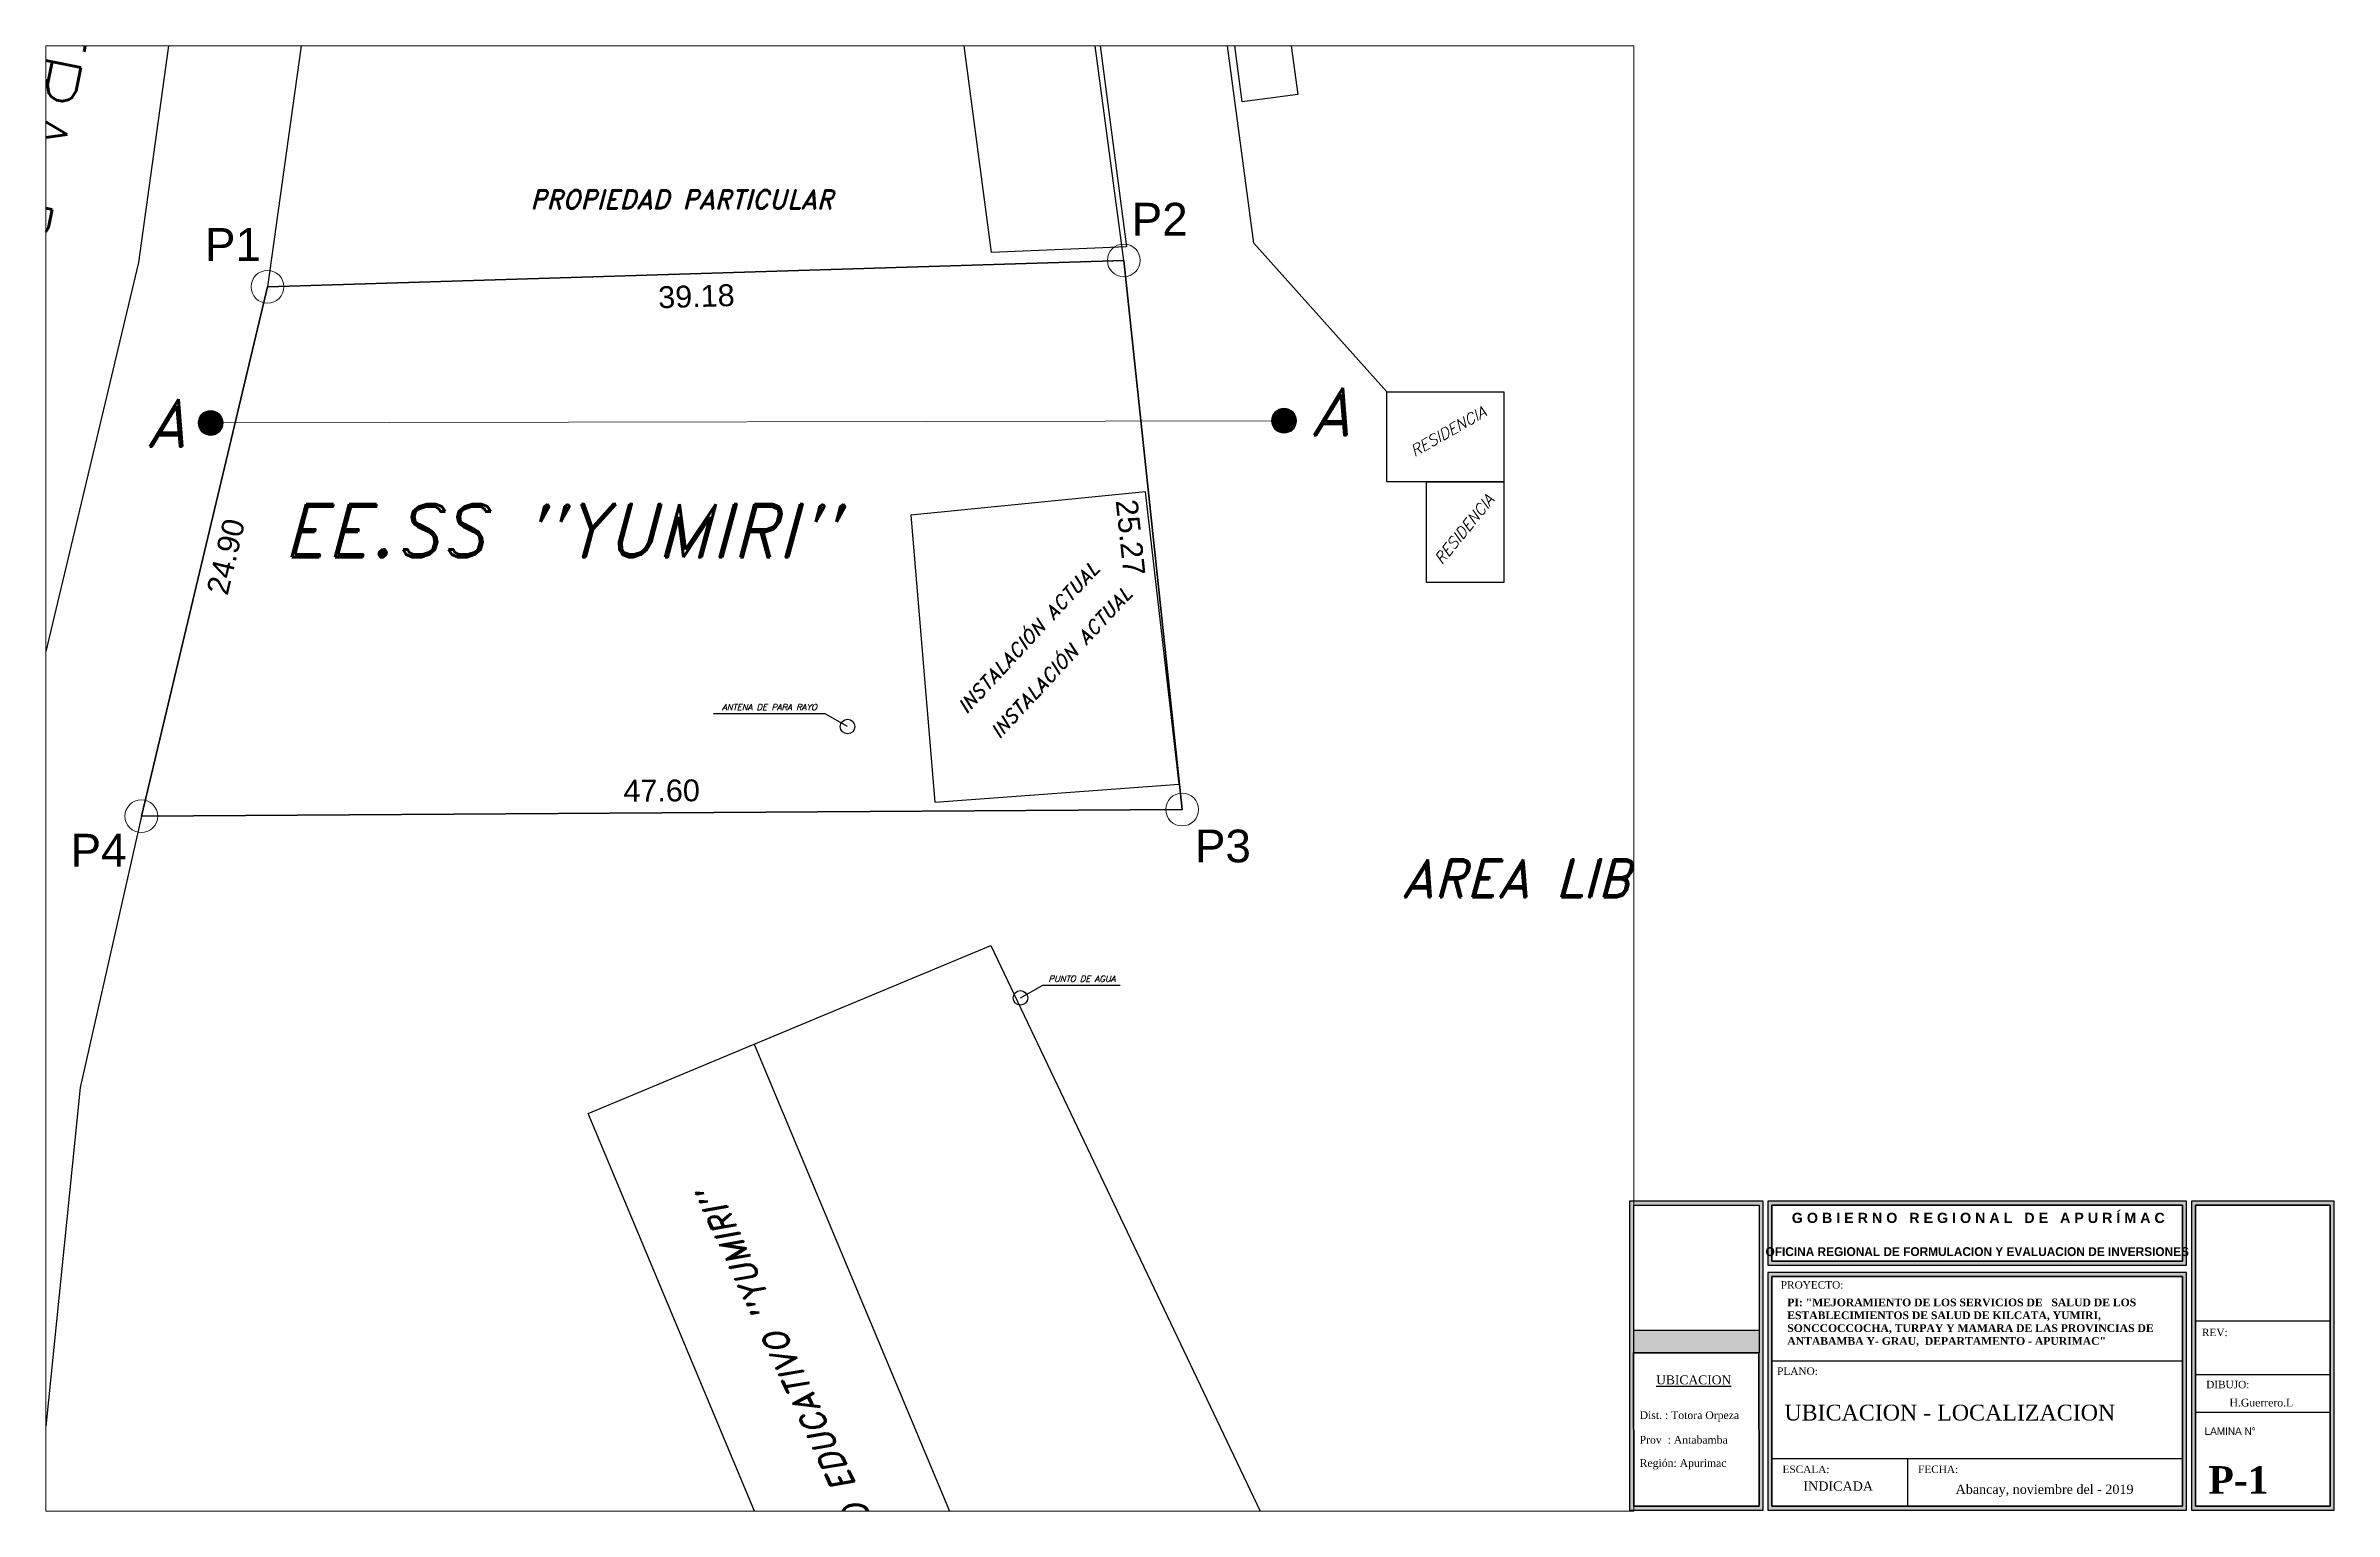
# Paper-space layout 'Layout1' of a CAD drawing. Header units: metres. Extents: x 0 to 408, y 0 to 261.
# The model-space entities are those that its viewports show. They can reach past a viewport. Long polylines and large blocks are cut down to what shows.
import ezdxf
from ezdxf.enums import TextEntityAlignment as Align

# ---------------------------------------------------------------- set-up
doc = ezdxf.new("R2010")
doc.units = ezdxf.units.M
doc.layers.add('$AUDIT-BAD-LAYER', color=7, linetype='Continuous')
doc.layers.add('NOMBRE', color=40, linetype='Continuous')
for name, color, linetype, lineweight in [('08', 8, 'Continuous', 20), ('0_Pen_No__1', 7, 'Continuous', 13), ('2D Drafting - General_Pen_No__1', 7, 'Continuous', 13), ('COTAS', 40, 'Continuous', 5), ('CUADROS', 9, 'Continuous', 20), ('PERFIL', 150, 'Continuous', 9), ('PERIMETRO', 4, 'Continuous', 35), ('PLUMA 02', 51, 'Continuous', 20), ('Texto calles', 7, 'Continuous', 18), ('Texto_Pen_No__21', 7, 'Continuous', 35)]:
    doc.layers.add(name, color=color, linetype=linetype, lineweight=lineweight)
doc.layers.add('2D Drafting - General_Pen_No__102', color=7, linetype='Continuous', lineweight=13, true_color=0xcccccc)
doc.styles.add('ambiente', font='romand.shx', dxfattribs={"oblique": 15})
doc.styles.add('ARIAL', font='arial.ttf')
doc.styles.add('COTAS', font='arial.ttf')
doc.styles.add('CUADROS', font='arial.ttf')
doc.styles.add('Dutch801 XBd BT', font='dutcheb.ttf', dxfattribs={"height": 0.2})
doc.styles.add('GENERATED_STYLE_7', font='GOTHIC.TTF')
doc.styles.get("Standard").update_dxf_attribs({"font": 'simplex.shx'})
doc.dimstyles.new('GenDist', dxfattribs={"dimtxt": 1, "dimasz": 0.75, "dimexe": 0.18, "dimexo": 0.0625, "dimgap": 0.375, "dimtad": 2, "dimzin": 1, "dimdsep": 46, "dimtxsty": 'COTAS', "dimcen": 0.09, "dimse1": 1, "dimse2": 1, "dimsd1": 1, "dimsd2": 1, "dimadec": 0, "dimazin": 0, "dimtfac": 1, "dimtofl": 0, "dimtmove": 0, "dimatfit": 3, "dimfxl": 1, "dimtolj": 1, "dimtzin": 0, "dimarcsym": 0})

# ---------------------------------------------------------------- blocks, each defined once
blk = doc.blocks.new('*D71')
at = {"layer": 'Defpoints', "color": 0, "transparency": 16777216}
for p in [(759069.27, 8387533.62), (759069.28, 8387533.47), (759030.11, 8387532.42)]:
    blk.add_point(p, dxfattribs=at)
at = {"layer": 'COTAS', "color": 0, "transparency": 16777216, "insert": (759049.73, 8387531.98), "char_height": 1, "attachment_point": 5, "rotation": 1.7652, "style": 'COTAS'}
blk.add_mtext('\\A1;39.18', dxfattribs=at)
blk = doc.blocks.new('*D72')
at = {"layer": 'Defpoints', "color": 0, "transparency": 16777216}
for p in [(759069.27, 8387533.62), (759071.8, 8387508.48), (759071.94, 8387508.5)]:
    blk.add_point(p, dxfattribs=at)
at = {"layer": 'COTAS', "color": 0, "transparency": 16777216, "insert": (759069.58, 8387520.95), "char_height": 1, "attachment_point": 5, "rotation": 276.0649, "style": 'COTAS'}
blk.add_mtext('\\A1;25.27', dxfattribs=at)
blk = doc.blocks.new('*D73')
at = {"layer": 'Defpoints', "color": 0, "transparency": 16777216}
for p in [(759024.34, 8387508.33), (759024.34, 8387508.19), (759071.94, 8387508.5)]:
    blk.add_point(p, dxfattribs=at)
at = {"layer": 'COTAS', "color": 0, "transparency": 16777216, "insert": (759048.14, 8387509.36), "char_height": 1, "attachment_point": 5, "rotation": 0.3648, "style": 'COTAS'}
blk.add_mtext('\\A1;47.60', dxfattribs=at)
blk = doc.blocks.new('*D74')
at = {"layer": 'Defpoints', "color": 0, "transparency": 16777216}
for p in [(759030.11, 8387532.42), (759030.23, 8387532.39), (759024.34, 8387508.19)]:
    blk.add_point(p, dxfattribs=at)
at = {"layer": 'COTAS', "color": 0, "transparency": 16777216, "insert": (759028.21, 8387520.07), "char_height": 1, "attachment_point": 5, "rotation": 76.6058, "style": 'COTAS'}
blk.add_mtext('\\A1;24.90', dxfattribs=at)

msp = doc.modelspace()

# ---------------------------------------------------------------- hatches: boundary and pattern name
at = {"layer": 'PERFIL'}
h = msp.add_hatch(color=256, dxfattribs=at)
h.set_gradient(color1=(0, 0, 255), color2=(255, 255, 0), name='INVCYLINDER')
h.paths.add_polyline_path([(759026.941, 8387526.187, 1), (759028.081, 8387526.187, 1)])
h = msp.add_hatch(color=256, dxfattribs=at)
h.set_gradient(color1=(0, 0, 255), color2=(255, 255, 0), name='INVCYLINDER')
h.paths.add_polyline_path([(759076.038, 8387526.289, 1), (759077.178, 8387526.289, 1)])

# ---------------------------------------------------------------- linework, layer by layer
msp.add_line((759069.275, 8387533.625, 4279.304), (759030.112, 8387532.418, 4279.304))
at = {"elevation": 4278.533, "flags": 128}
for points in [[(759049.602, 8387638.278), (759043.763, 8387608.414), (759033.874, 8387589.026), (759028.41, 8387563.69), (759024.209, 8387533.529), (759018.499, 8387509.548), (759015.613, 8387496.745), (759014.051, 8387481.335), (759009.889, 8387470.473), (759013.982, 8387446.945), (759019.505, 8387428.315), (759029.751, 8387413.855), (759070.928, 8387383.856), (759141.896, 8387332.154)], [(759069.275, 8387533.625), (759065.739, 8387560.195), (759071.585, 8387589.244), (759069.414, 8387596.924), (759060.227, 8387611.281), (759056.38, 8387632.278), (759054.542, 8387632.278), (759049.49, 8387606.437), (759039.574, 8387586.996), (759034.322, 8387562.643), (759030.112, 8387532.418), (759024.344, 8387508.193), (759021.546, 8387495.78), (759019.939, 8387479.935), (759016.084, 8387469.872), (759019.834, 8387448.316), (759024.975, 8387430.973), (759034.079, 8387418.126), (759074.461, 8387388.706), (759145.429, 8387337.004)], [(759075.222, 8387534.416), (759071.819, 8387559.993), (759077.753, 8387589.481)], [(759075.222, 8387534.416), (759081.303, 8387527.615)]]:
    msp.add_lwpolyline(points, dxfattribs=at)
for points in [[(759061.616, 8387546.139), (759067.801, 8387546.394), (759069.405, 8387534.247), (759063.22, 8387533.992)], [(759074.171, 8387544.801), (759076.713, 8387545.137), (759077.232, 8387541.211), (759074.691, 8387540.874)], [(759044.783, 8387494.584), (759052.376, 8387497.757), (759064.92, 8387467.738), (759057.327, 8387464.565)]]:
    msp.add_lwpolyline(points, close=True)
at = {"elevation": 4278.533}
msp.add_lwpolyline([(759069.275, 8387533.625), (759071.945, 8387508.497), (759024.344, 8387508.193), (759030.112, 8387532.418)], dxfattribs=at)
at = {"elevation": 4277.292}
for points in [[(759081.303, 8387527.615), (759086.653, 8387527.615), (759086.653, 8387523.496), (759081.303, 8387523.496)], [(759083.117, 8387523.496), (759086.653, 8387523.496), (759086.653, 8387518.89), (759083.117, 8387518.89)]]:
    msp.add_lwpolyline(points, close=True, dxfattribs=at)
at = {"elevation": 4278.886, "flags": 128}
msp.add_lwpolyline([(759059.542, 8387521.969), (759060.629, 8387508.829), (759071.81, 8387509.656), (759070.263, 8387523.038)], close=True, dxfattribs=at)
at = {"flags": 128}
msp.add_lwpolyline([(759052.376, 8387497.757), (759063.194, 8387502.278), (759080.313, 8387466.322), (759069.612, 8387459.576), (759066.268, 8387464.36)], dxfattribs=at)
for centre in [(759056.646, 8387512.297, 4279.654), (759064.549, 8387499.88, 4279.1)]:
    msp.add_circle(centre, 0.333)
at = {"layer": '08', "lineweight": -2}
for points, elevation in [([(759056.646, 8387512.297), (759055.624, 8387512.883), (759050.509, 8387512.883)], 4279.654), ([(759064.549, 8387499.88), (759065.57, 8387500.466), (759069.118, 8387500.466)], 4279.1)]:
    msp.add_lwpolyline(points, dxfattribs=dict(at, elevation=elevation))
at = {"layer": 'COTAS'}
for centre in [(759069.275, 8387533.625, 1.5), (759030.112, 8387532.418, 1.5), (759024.344, 8387508.193, 1.5), (759071.945, 8387508.497, 1.5)]:
    msp.add_circle(centre, 0.75, dxfattribs=at)
at = {"layer": 'PERFIL', "flags": 128}
msp.add_lwpolyline([(759027.511, 8387526.187), (759076.608, 8387526.289)], dxfattribs=at)
at = {"layer": 'PERFIL'}
for centre in [(759027.511, 8387526.187), (759076.608, 8387526.289)]:
    msp.add_circle(centre, 0.57, dxfattribs=at)
at = {"layer": 'PERIMETRO', "elevation": 4278.533, "flags": 128}
msp.add_lwpolyline([(759030.112, 8387532.418), (759069.275, 8387533.625), (759071.945, 8387508.497), (759024.344, 8387508.193)], close=True, dxfattribs=at)

# ---------------------------------------------------------------- texts
at = {"layer": 'CUADROS', "style": 'CUADROS'}
for s, p in [('P2', (759070.918, 8387535.509)), ('P1', (759028.533, 8387534.355)), ('P4', (759022.387, 8387506.638)), ('P3', (759073.809, 8387506.831))]:
    msp.add_text(s, height=1.5, dxfattribs=at).set_placement(p, align=Align.MIDDLE_CENTER)
at = {"layer": 'NOMBRE', "style": 'ambiente', "oblique": 15, "text_generation_flag": 6}
for s, height, rotation, p in [('PROPIEDAD PARTICULAR', 0.864, 180, (759049.05, 8387536.418)), ('A', 2.16, 180, (759078.722, 8387526.713)), ('A', 2.16, 180, (759025.468, 8387526.192)), ('RESIDENCIA', 0.5062, 209.70202, (759084.11, 8387525.8)), ('EE.SS "YUMIRI"', 2.43, 180, (759043.513, 8387521.261)), ('RESIDENCIA', 0.5062, 230.80033, (759084.843, 8387521.319)), ('INSTALACIÓN ACTUAL', 0.63281, 227.19948, (759064.905, 8387516.359)), ('INSTALACIÓN ACTUAL', 0.63281, 227.19948, (759066.402, 8387515.216)), ('ANTENA DE PARA RAYO', 0.28125, 180, (759053.072, 8387513.185, 5349.568)), ('PUNTO DE AGUA ', 0.28125, 180, (759067.46, 8387500.756, 4279.1)), ('CENTRO EDUCATIVO "YUMIRI"', 1.08, 294.78231, (759054.71, 8387481.329))]:
    msp.add_text(s, height=height, rotation=rotation, dxfattribs=at).set_placement(p, align=Align.MIDDLE_CENTER)
msp.add_text('AREA LIBRE', height=1.728, rotation=180, dxfattribs=at).set_placement((759081.972, 8387504.49))
at = {"layer": 'Texto calles'}
msp.add_text('CARRETERA DE INGRESO', height=2.8125, rotation=258.54939, dxfattribs=at).set_placement((759022.15, 8387559.431))

# ---------------------------------------------------------------- dimensions: what is measured, and where the dimension line sits
at = {"layer": 'COTAS'}
for p1, p2, distance, picture, middle in [((759030.112, 8387532.418), (759069.275, 8387533.625), -0.159, '*D71', (759049.726, 8387531.977)), ((759069.275, 8387533.625), (759071.945, 8387508.497), -0.147, '*D72', (759069.583, 8387520.952)), ((759024.344, 8387508.193), (759030.112, 8387532.418), -0.123, '*D74', (759028.21, 8387520.072)), ((759071.945, 8387508.497), (759024.344, 8387508.193), -0.134, '*D73', (759048.138, 8387509.365))]:
    dim = msp.add_aligned_dim(p1=p1, p2=p2, distance=distance, dimstyle='GenDist', dxfattribs=at)
    dim.commit()
    dim.dimension.update_dxf_attribs({"geometry": picture, "text_midpoint": middle})

psp = doc.layouts.get("Layout1")

# ---------------------------------------------------------------- hatches: boundary and pattern name
at = {"layer": '2D Drafting - General_Pen_No__102', "linetype": 'Continuous', "lineweight": 30}
h = psp.add_hatch(color=256, dxfattribs=at)
h.paths.add_polyline_path([(282.43, 0.43), (306.2, 0.43), (306.2, 55.53), (282.43, 55.53)])
h.paths.add_polyline_path([(305.48, 1.15), (283.16, 1.15), (283.12, 28.5), (305.45, 28.5)], flags=16)
h.paths.add_polyline_path([(283.16, 32.48), (283.16, 54.81), (305.48, 54.81), (305.48, 32.48)], flags=16)
h = psp.add_hatch(color=256, dxfattribs=at)
h.paths.add_polyline_path([(307.05, 55.53), (307.05, 44.09), (381.65, 44.09), (381.65, 55.53)])
h.paths.add_polyline_path([(307.77, 44.81), (307.77, 54.81), (380.93, 54.81), (380.93, 44.81)], flags=16)
h = psp.add_hatch(color=256, dxfattribs=at)
h.paths.add_polyline_path([(382.5, 55.53), (382.5, 0.43), (407.93, 0.43), (407.93, 55.53)])
h.paths.add_polyline_path([(383.22, 1.15), (383.22, 54.81), (407.21, 54.81), (407.21, 1.15)], flags=16)
h = psp.add_hatch(color=256, dxfattribs=at)
h.paths.add_polyline_path([(307.05, 0.43), (381.65, 0.43), (381.65, 42.82), (307.05, 42.82)])
h.paths.add_polyline_path([(307.77, 1.15), (307.77, 42.1), (380.93, 42.1), (380.93, 1.15)], flags=16)

# ---------------------------------------------------------------- linework, layer by layer
at = {"layer": '0_Pen_No__1', "linetype": 'Continuous', "lineweight": 30}
for p, q in [((383.22, 34.16), (407.21, 34.16)), ((380.93, 27.01), (307.77, 27.01)), ((383.22, 24.64), (407.21, 24.64)), ((383.22, 17.9), (407.21, 17.9)), ((307.77, 9.63), (380.94, 9.63)), ((331.92, 9.63), (331.92, 1.15))]:
    psp.add_line(p, q, dxfattribs=at)
at = {"layer": '0_Pen_No__1', "linetype": 'Continuous', "lineweight": 30, "flags": 128}
for points in [[(282.43, 0.43), (306.2, 0.43), (306.2, 55.53), (282.43, 55.53)], [(283.16, 54.81), (305.48, 54.81), (305.48, 28.5), (283.16, 28.5)], [(307.05, 44.09), (381.65, 44.09), (381.65, 55.53), (307.05, 55.53)], [(307.77, 44.81), (380.93, 44.81), (380.93, 54.81), (307.77, 54.81)], [(382.5, 0.43), (407.93, 0.43), (407.93, 55.53), (382.5, 55.53)], [(383.22, 1.15), (407.21, 1.15), (407.21, 54.81), (383.22, 54.81)], [(307.05, 42.82), (307.05, 0.43), (381.65, 0.43), (381.65, 42.82)], [(307.77, 42.1), (307.77, 1.15), (380.93, 1.15), (380.93, 42.1)], [(283.16, 1.15), (305.48, 1.15), (305.45, 28.5), (283.12, 28.5)]]:
    psp.add_lwpolyline(points, close=True, dxfattribs=at)
at = {"layer": '2D Drafting - General_Pen_No__1', "linetype": 'Continuous', "lineweight": 30, "flags": 128}
for points in [[(282.43, 0.43), (306.2, 0.43), (306.2, 55.53), (282.43, 55.53)], [(283.16, 32.48), (283.16, 54.81), (305.48, 54.81), (305.48, 32.48)], [(307.05, 55.53), (307.05, 44.09), (381.65, 44.09), (381.65, 55.53)], [(307.77, 44.81), (307.77, 54.81), (380.93, 54.81), (380.93, 44.81)], [(382.5, 55.53), (382.5, 0.43), (407.93, 0.43), (407.93, 55.53)], [(383.22, 1.15), (383.22, 54.81), (407.21, 54.81), (407.21, 1.15)], [(307.05, 0.43), (381.65, 0.43), (381.65, 42.82), (307.05, 42.82)], [(307.77, 1.15), (307.77, 42.1), (380.93, 42.1), (380.93, 1.15)], [(305.48, 1.15), (283.16, 1.15), (283.12, 28.5), (305.45, 28.5)]]:
    psp.add_lwpolyline(points, close=True, dxfattribs=at)

# ---------------------------------------------------------------- texts
at = {"layer": '$AUDIT-BAD-LAYER', "color": 0, "lineweight": 30, "style": 'Dutch801 XBd BT'}
psp.add_text('UBICACION - LOCALIZACION', height=2.8206, dxfattribs=at).set_placement((310, 16.42))
at = {"layer": '$AUDIT-BAD-LAYER', "lineweight": 30, "style": 'Dutch801 XBd BT'}
for s, insert, char_height, attachment_point in [('{PROYECTO:}', (309.36, 41.25), 1.3283, 1), ('REV:', (384.38, 32.78), 1.328, 1), ('{\\LUBICACION}', (287.16, 22.84), 1.594, 7), ('PLANO:', (308.71, 25.88), 1.328, 1), ('DIBUJO:', (385.13, 23.49), 1.328, 1), ('Dist. : Totora Orpeza', (284.21, 16.24), 1.3808, 7), ('H.Guerrero.L', (389.28, 18.89), 1.3808, 7), ('Prov  : Antabamba', (284.21, 12.26), 1.3808, 7), ('{\\fCentury Gothic|b0|i0|c0|p34;LAMINA\\fCentury Gothic|b0|i0|c128|p34; \\fCentury Gothic|b0|i0|c0|p34;N°}', (384.85, 15.19), 1.32831, 1), ('Región: Apurimac', (284.22, 7.7), 1.3808, 7), ('{ESCALA:}', (309.67, 8.39), 1.328, 1), ('{FECHA:}', (333.82, 8.39), 1.328, 1), ('{INDICADA}', (313.39, 3.88), 1.66, 7), ('Abancay, noviembre del - 2019', (340.5, 5), 1.6604, 1)]:
    psp.add_mtext(s, dxfattribs=dict(at, insert=insert, char_height=char_height, attachment_point=attachment_point))
at = {"layer": '$AUDIT-BAD-LAYER', "lineweight": 30, "insert": (310.51, 38.15), "char_height": 1.37397, "width": 71.1483, "attachment_point": 1}
psp.add_mtext('{\\fTimes New Roman|b1|i0|c0|p18;PI: "MEJORAMIENTO DE LOS SERVICIOS DE   SALUD DE LOS ESTABLECIMIENTOS DE SALUD DE KILCATA, YUMIRI, SONCCOCCOCHA, TURPAY Y MAMARA DE LAS PROVINCIAS DE ANTABAMBA Y- GRAU,  DEPARTAMENTO - APURIMAC"}', dxfattribs=at)
at = {"layer": '0_Pen_No__1', "linetype": 'Continuous', "lineweight": 30, "insert": (307.77, 45.7), "char_height": 1.57868, "width": 73.1608, "attachment_point": 7, "style": 'ARIAL'}
psp.add_mtext('\\pxqc,tc18.4125,r36.825;{\\fBodoni MT|b1|i0|c0|p18;OFICINA REGIONAL DE FORMULACION Y EVALUACION DE INVERSIONES\\fBernadette|b0|i0|c0|p2; \\C8;\\c8355711; }', dxfattribs=at)
at = {"layer": 'PLUMA 02', "color": 0, "linetype": 'Continuous', "lineweight": 30, "ltscale": 0.005, "insert": (385.51, 8.29), "char_height": 4.9179, "attachment_point": 1}
psp.add_mtext('{\\fTimes New Roman|b1|i0|c0|p18;P-1}', dxfattribs=at)
at = {"layer": 'Texto_Pen_No__21', "linetype": 'Continuous', "lineweight": 30, "insert": (311.32, 51.59), "char_height": 1.8212, "attachment_point": 7, "style": 'GENERATED_STYLE_7'}
psp.add_mtext('{\\fArial|b1|i0|c0|p34;G O B I E R N O   R E G I O N A L   D E   A P U R Í M A C}', dxfattribs=at)

# ---------------------------------------------------------------- viewports
at = {"layer": 'PERFIL', "view_target_point": (370776.427, 310629.57)}
psp.add_viewport(center=(141.74, 130.82), size=(282.83, 261.132), view_center_point=(388279.858, 8076880.35), view_height=67.0537, dxfattribs=at)

doc.saveas('drawing.dxf')
